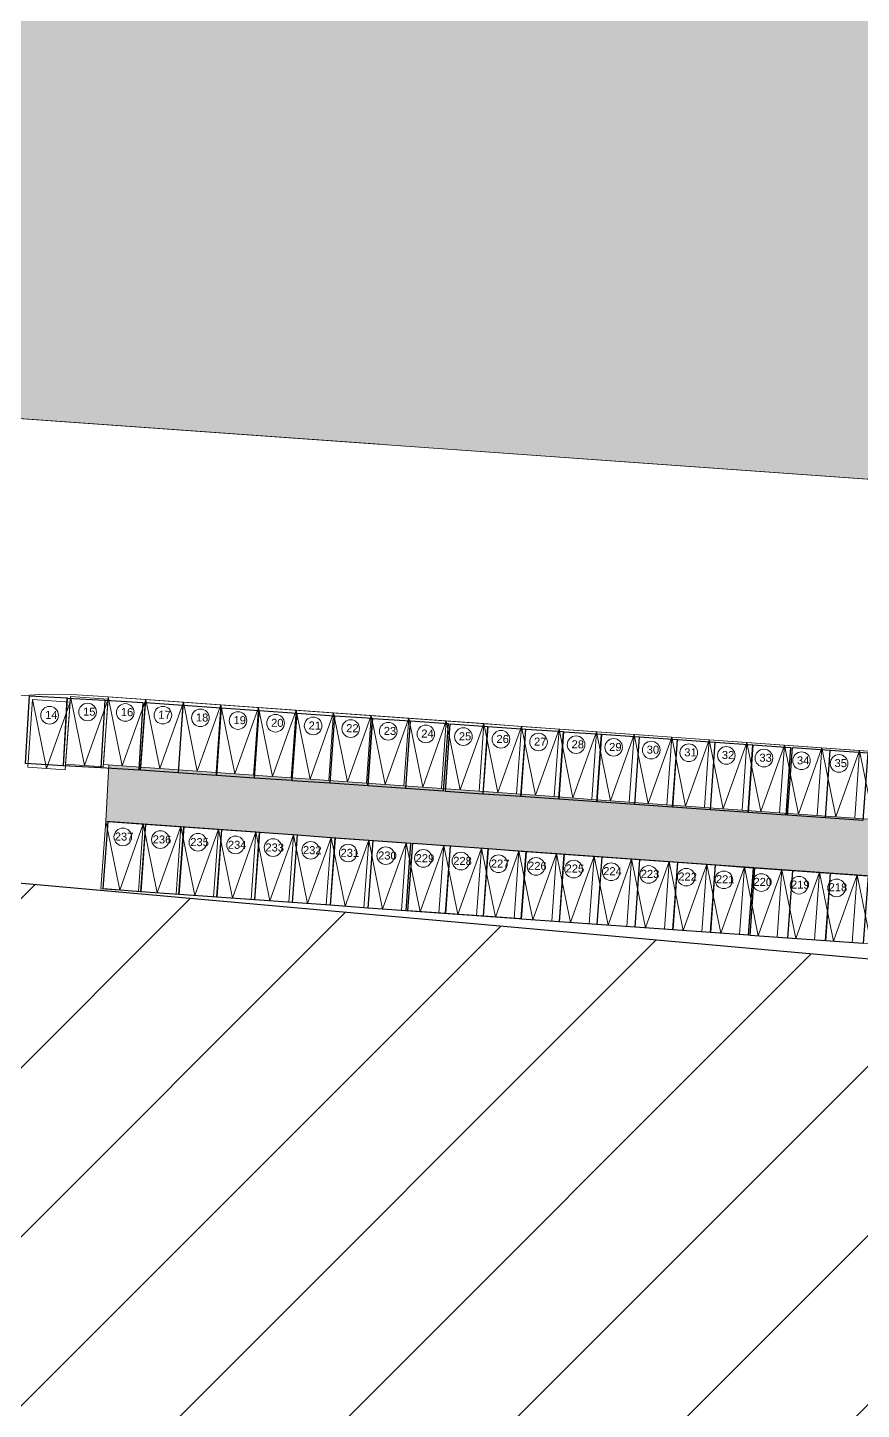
# Model space of a CAD drawing. Header units: metres. Extents: x -1560405 to -1559609, y 42907 to 43310.
# Drawn here: x -1560335.98 to -1560313.84, y 43184.7 to 43221.39 of the extents above; entities that cross this region are included whole.
import ezdxf

# ---------------------------------------------------------------- set-up
doc = ezdxf.new("R2010")
doc.units = ezdxf.units.M
doc.header["$LTSCALE"] = 750
doc.header["$MEASUREMENT"] = 0
doc.header["$PDMODE"] = 35
doc.header["$PDSIZE"] = 50
doc.linetypes.add('ACAD_ISO03W100', pattern=[30, 12, -18])
doc.linetypes.add('HIDDEN', pattern=[0.375, 0.25, -0.125])
doc.layers.get('0').update_dxf_attribs({"lineweight": 5})
doc.layers.get('Defpoints').update_dxf_attribs({"lineweight": 0})
doc.layers.add('BLK_1_LVL_0_BLDG_FOOT_PRINT', color=1, linetype='Continuous', lineweight=5)
doc.layers.add('OSR_PLAN', color=7, linetype='Continuous', lineweight=5)
doc.layers.add('BLK_1_LVL_0_SIDE_SETBACK2', color=102, linetype='Continuous')
doc.layers.add('TWO_WHEELER_PARKING', color=2, linetype='Continuous', plot=False)
doc.styles.get("Standard").update_dxf_attribs({"font": 'arial.ttf'})
doc.dimstyles.new('DISCOVER SITE OUTRT', dxfattribs={"dimtxt": 3, "dimasz": 0.15, "dimexe": 0, "dimexo": 0, "dimgap": 0.1, "dimtad": 0, "dimzin": 0, "dimdsep": 46, "dimtxsty": 'Standard', "dimblk": 'ARCHTICK', "dimcen": 0, "dimse1": 1, "dimse2": 1, "dimsd1": 1, "dimsd2": 1, "dimclrd": 253, "dimclrt": 7, "dimadec": 0, "dimazin": 3, "dimtfac": 1, "dimtofl": 0, "dimtmove": 1, "dimatfit": 3, "dimfxl": 0, "dimfrac": 2, "dimtolj": 1, "dimtzin": 0, "dimarcsym": 0})

# ---------------------------------------------------------------- blocks, each defined once
blk = doc.blocks.new('*D635')
at = {"layer": 'Defpoints', "color": 0, "ltscale": 20}
for p in [(-1560337.813, 43211.124), (-1560218.169, 43204.369), (-1560218.296, 43202.587)]:
    blk.add_point(p, dxfattribs=at)
at = {"color": 7, "ltscale": 20, "insert": (-1560277.927, 43208.638), "char_height": 3, "attachment_point": 5, "rotation": 355.9144}
blk.add_mtext('\\A1;119.82', dxfattribs=at)
blk = doc.blocks.new('_ArchTick')
at = {"color": 0, "linetype": 'ByBlock', "const_width": 0.15}
blk.add_lwpolyline([(-0.5, -0.5), (0.5, 0.5)], dxfattribs=at)
blk = doc.blocks.new('*D644')
at = {"layer": 'Defpoints', "color": 0, "ltscale": 20}
for p in [(-1560341.683, 43199.165, 0), (-1560341.908, 43196.651), (-1560232.726, 43189.438, 0)]:
    blk.add_point(p, dxfattribs=at)
at = {"color": 7, "ltscale": 20, "insert": (-1560287.429, 43191.787), "char_height": 3, "attachment_point": 5, "rotation": 354.8986}
blk.add_mtext('\\A1;109.39', dxfattribs=at)

msp = doc.modelspace()

# ---------------------------------------------------------------- hatches: boundary and pattern name
at = {"ltscale": 0.25}
h = msp.add_hatch(dxfattribs=at)
h.set_pattern_fill('GRASS', color=3, scale=0.09, angle=4.440567, style=0)
h.set_pattern_definition([(94.440567, (-1563432.0248, 43259.684), (-1.7367471, 1.4864406), [0.428625, -2.8042672]), (49.44057, (-1563432.0248, 43259.684), (-1.736747, 1.4864406), [0.428625, -1.857375]), (139.44057, (-1563432.0248, 43259.684), (-1.4864406, -1.736747), [0.428625, -1.857375])])
h.paths.add_polyline_path([(-1560190.7146, 43221.26301), (-1560268.49446, 43223.31294), (-1560268.49446, 43223.31324), (-1560347.4932, 43228.85839), (-1560348.99461, 43211.92232), (-1560336.23062, 43211.01062), (-1560218.29627, 43202.58684), (-1560213.1246, 43200.99422), (-1560209.78798, 43197.21718), (-1560195.69072, 43197.21718)])
h.paths.add_polyline_path([(-1560217.74991, 43201.4579), (-1560213.11968, 43200.03201), (-1560211.97987, 43203.73327), (-1560216.61011, 43205.15915)], flags=25)
h.paths.add_polyline_path([(-1560212.52284, 43199.48278), (-1560209.31528, 43195.85183), (-1560206.41282, 43198.41584), (-1560209.62038, 43202.04679)], flags=9)
h.paths.add_polyline_path([(-1560193.60262, 43200.86895), (-1560191.55567, 43210.76032), (-1560197.67164, 43212.02598), (-1560199.7186, 43202.13461)], flags=25)
h.paths.add_polyline_path([(-1560234.80298, 43216.37664), (-1560224.70553, 43216.11052), (-1560224.54098, 43222.35392), (-1560234.63843, 43222.62004)], flags=24)
h.paths.add_polyline_path([(-1560313.38646, 43221.25148), (-1560303.3103, 43220.5442), (-1560302.87298, 43226.77444), (-1560312.94915, 43227.48171)], flags=24)
h.paths.add_polyline_path([(-1560348.38794, 43210.75), (-1560338.31265, 43210.03034), (-1560337.86768, 43216.26004), (-1560347.94296, 43216.97969)], flags=25)
h.paths.add_polyline_path([(-1560284.23235, 43205.97365), (-1560272.25059, 43205.11782), (-1560271.80562, 43211.34751), (-1560283.78737, 43212.20334)], flags=25)
h.paths.add_polyline_path([(-1560206.42252, 43196.5151), (-1560199.18852, 43196.5151), (-1560199.18852, 43201.17883), (-1560206.42252, 43201.17883)], flags=9)
h.paths.add_polyline_path([(-1560285.0912, 43211.91771), (-1560247.94783, 43209.68521), (-1560247.26251, 43221.08732), (-1560284.40588, 43223.31982)], flags=24)
h = msp.add_hatch(color=33)
h.dxf.hatch_style = 1
h.paths.add_polyline_path([(-1560280.10079, 43197.97847), (-1560279.97255, 43199.77389), (-1560281.96746, 43199.91638), (-1560282.09571, 43198.12096), (-1560333.81558, 43201.81519), (-1560333.90143, 43200.3175), (-1560308.96496, 43198.53634), (-1560283.03103, 43196.68394), (-1560276.55626, 43196.22147), (-1560220.63487, 43192.23168), (-1560222.02057, 43193.82993)])
h = msp.add_hatch(dxfattribs=at)
h.set_pattern_fill('ANSI31', color=0)
h.set_pattern_definition([(45, (-1563432.0248, 43748.3745), (-2.245064, 2.245064), [])])
h.paths.add_polyline_path([(-1560237.07296, 43140.74868), (-1560346.57966, 43144.31577), (-1560351.57208, 43088.39163), (-1560242.00078, 43085.54823)])
h.paths.add_polyline_path([(-1560232.7264, 43189.43795), (-1560341.68322, 43199.16467), (-1560346.57966, 43144.31577), (-1560237.07296, 43140.74868)])
h.paths.add_polyline_path([(-1560242.00078, 43085.54823), (-1560351.57208, 43088.39163), (-1560355.10313, 43048.83757), (-1560246.14631, 43039.11084)])
h.paths.add_polyline_path([(-1560239.07718, 43108.11883), (-1560238.00907, 43120.08352), (-1560244.2299, 43120.63886), (-1560245.298, 43108.67417)], flags=25)
h.paths.add_polyline_path([(-1560343.41959, 43117.43362), (-1560342.35148, 43129.39831), (-1560348.57231, 43129.95366), (-1560349.64042, 43117.98896)], flags=24)
h.paths.add_polyline_path([(-1560319.84767, 43107.93716), (-1560283.14881, 43106.13183), (-1560282.76123, 43114.01062), (-1560319.46008, 43115.81594)], flags=24)
h.paths.add_polyline_path([(-1560313.81316, 43123.30902), (-1560282.62913, 43121.77499), (-1560282.29061, 43128.65646), (-1560313.47464, 43130.1905)], flags=24)
h.paths.add_polyline_path([(-1560315.66893, 43116.05061), (-1560286.0673, 43114.59442), (-1560285.72878, 43121.47589), (-1560315.33041, 43122.93208)], flags=24)
h.paths.add_polyline_path([(-1560293.79379, 43189.23675), (-1560281.82909, 43188.16864), (-1560281.27375, 43194.38947), (-1560293.23845, 43195.45757)], flags=24)
h.paths.add_polyline_path([(-1560313.23162, 43162.44994), (-1560277.6348, 43160.69883), (-1560277.24722, 43168.57761), (-1560312.84404, 43170.32873)], flags=24)
h.paths.add_polyline_path([(-1560306.70402, 43044.619), (-1560294.73932, 43043.5509), (-1560294.18398, 43049.77172), (-1560306.14868, 43050.83983)], flags=24)
h.paths.add_polyline_path([(-1560324.78315, 43066.20517), (-1560289.49716, 43064.46935), (-1560289.10958, 43072.34813), (-1560324.39557, 43074.08395)], flags=24)

# ---------------------------------------------------------------- linework, layer by layer
at = {"color": 0, "linetype": 'HIDDEN', "ltscale": 15}
for p, q in [((-1560336.23062, 43211.01062), (-1560218.29627, 43202.58684)), ((-1560334.10516, 43203.64046, 0), (-1560227.10723, 43195.99785, 0))]:
    msp.add_line(p, q, dxfattribs=at)
at = {"color": 0, "ltscale": 20}
msp.add_line((-1560333.90143, 43200.3175, 0), (-1560333.81558, 43201.81519, -0.00001), dxfattribs=at)
at = {"color": 0}
msp.add_lwpolyline([(-1560348.99461, 43211.92232), (-1560326.6312, 43210.32495)], dxfattribs=at)
at = {"color": 0, "ltscale": 0.25, "elevation": 0}
for points in [[(-1560334.83702, 43203.63307), (-1560334.96526, 43201.83764), (-1560333.9678, 43201.7664), (-1560333.83956, 43203.56182)], [(-1560333.83532, 43203.62118), (-1560333.96356, 43201.82576), (-1560332.9661, 43201.75451), (-1560332.83786, 43203.54994)], [(-1560335.84568, 43203.54742), (-1560335.97393, 43201.752), (-1560334.97647, 43201.68075), (-1560334.84823, 43203.47618)], [(-1560332.83786, 43203.54994), (-1560332.9661, 43201.75451), (-1560331.96865, 43201.68326), (-1560331.8404, 43203.47869)], [(-1560331.8404, 43203.47869), (-1560331.96865, 43201.68326), (-1560330.97119, 43201.61202), (-1560330.84294, 43203.40744)], [(-1560330.84294, 43203.40744), (-1560330.97119, 43201.61202), (-1560329.97373, 43201.54077), (-1560329.84549, 43203.3362)], [(-1560329.84549, 43203.3362), (-1560329.97373, 43201.54077), (-1560328.97627, 43201.46953), (-1560328.84803, 43203.26495)], [(-1560328.84803, 43203.26495), (-1560328.97627, 43201.46953), (-1560327.97881, 43201.39828), (-1560327.85057, 43203.19371)], [(-1560327.85057, 43203.19371), (-1560327.97881, 43201.39828), (-1560326.98135, 43201.32703), (-1560326.85311, 43203.12246)], [(-1560326.85311, 43203.12246), (-1560326.98135, 43201.32703), (-1560325.98389, 43201.25579), (-1560325.85565, 43203.05121)], [(-1560325.85565, 43203.05121), (-1560325.98389, 43201.25579), (-1560324.98643, 43201.18454), (-1560324.85819, 43202.97997)], [(-1560324.85819, 43202.97997), (-1560324.98643, 43201.18454), (-1560323.98898, 43201.1133), (-1560323.86073, 43202.90872)], [(-1560323.86073, 43202.90872), (-1560323.98898, 43201.1133), (-1560322.99152, 43201.04205), (-1560322.86327, 43202.83748)], [(-1560322.86327, 43202.83748), (-1560322.99152, 43201.04205), (-1560321.99406, 43200.9708), (-1560321.86581, 43202.76623)], [(-1560321.86581, 43202.76623), (-1560321.99406, 43200.9708), (-1560320.9966, 43200.89956), (-1560320.86836, 43202.69498)], [(-1560320.86836, 43202.69498), (-1560320.9966, 43200.89956), (-1560319.99914, 43200.82831), (-1560319.8709, 43202.62374)], [(-1560319.8709, 43202.62374), (-1560319.99914, 43200.82831), (-1560319.00168, 43200.75706), (-1560318.87344, 43202.55249)], [(-1560318.87344, 43202.55249), (-1560319.00168, 43200.75706), (-1560318.00422, 43200.68582), (-1560317.87598, 43202.48124)], [(-1560317.87598, 43202.48124), (-1560318.00422, 43200.68582), (-1560317.00676, 43200.61457), (-1560316.87852, 43202.41)], [(-1560316.87852, 43202.41), (-1560317.00676, 43200.61457), (-1560316.00931, 43200.54333), (-1560315.88106, 43202.33875)], [(-1560315.88106, 43202.33875), (-1560316.00931, 43200.54333), (-1560315.01185, 43200.47208), (-1560314.8836, 43202.26751)], [(-1560314.8836, 43202.26751), (-1560315.01185, 43200.47208), (-1560314.01439, 43200.40083), (-1560313.88614, 43202.19626)], [(-1560313.88614, 43202.19626), (-1560314.01439, 43200.40083), (-1560313.01693, 43200.32959), (-1560312.88869, 43202.12501)], [(-1560333.90143, 43200.3175), (-1560334.02967, 43198.52207), (-1560333.03221, 43198.45083), (-1560332.90397, 43200.24625)], [(-1560332.90397, 43200.24625), (-1560333.03221, 43198.45083), (-1560332.03475, 43198.37958), (-1560331.90651, 43200.175)], [(-1560331.90651, 43200.175), (-1560332.03475, 43198.37958), (-1560331.03729, 43198.30833), (-1560330.90905, 43200.10376)], [(-1560330.90905, 43200.10376), (-1560331.03729, 43198.30833), (-1560330.03984, 43198.23709), (-1560329.91159, 43200.03251)], [(-1560329.91159, 43200.03251), (-1560330.03984, 43198.23709), (-1560329.04238, 43198.16584), (-1560328.91413, 43199.96127)], [(-1560328.91413, 43199.96127), (-1560329.04238, 43198.16584), (-1560328.04492, 43198.09459), (-1560327.91668, 43199.89002)], [(-1560327.91668, 43199.89002), (-1560328.04492, 43198.09459), (-1560327.04746, 43198.02335), (-1560326.91922, 43199.81877)], [(-1560326.91922, 43199.81877), (-1560327.04746, 43198.02335), (-1560326.05, 43197.9521), (-1560325.92176, 43199.74753)], [(-1560325.92176, 43199.74753), (-1560326.05, 43197.9521), (-1560325.05254, 43197.88086), (-1560324.9243, 43199.67628)], [(-1560324.9243, 43199.67628), (-1560325.05254, 43197.88086), (-1560324.05508, 43197.80961), (-1560323.92684, 43199.60504)], [(-1560323.92684, 43199.60504), (-1560324.05508, 43197.80961), (-1560323.05762, 43197.73836), (-1560322.92938, 43199.53379)], [(-1560322.92938, 43199.53379), (-1560323.05762, 43197.73836), (-1560322.06017, 43197.66712), (-1560321.93192, 43199.46254)], [(-1560321.93192, 43199.46254), (-1560322.06017, 43197.66712), (-1560321.06271, 43197.59587), (-1560320.93446, 43199.3913)], [(-1560320.93446, 43199.3913), (-1560321.06271, 43197.59587), (-1560320.06525, 43197.52463), (-1560319.937, 43199.32005)], [(-1560319.937, 43199.32005), (-1560320.06525, 43197.52463), (-1560319.06779, 43197.45338), (-1560318.93955, 43199.2488)], [(-1560318.93955, 43199.2488), (-1560319.06779, 43197.45338), (-1560318.07033, 43197.38213), (-1560317.94209, 43199.17756)], [(-1560317.94209, 43199.17756), (-1560318.07033, 43197.38213), (-1560317.07287, 43197.31089), (-1560316.94463, 43199.10631)], [(-1560316.94463, 43199.10631), (-1560317.07287, 43197.31089), (-1560316.07541, 43197.23964), (-1560315.94717, 43199.03507)], [(-1560315.94717, 43199.03507), (-1560316.07541, 43197.23964), (-1560315.07795, 43197.16839), (-1560314.94971, 43198.96382)], [(-1560314.94971, 43198.96382), (-1560315.07795, 43197.16839), (-1560314.0805, 43197.09715), (-1560313.95225, 43198.89257)], [(-1560313.95225, 43198.89257), (-1560314.0805, 43197.09715), (-1560313.08304, 43197.0259), (-1560312.95479, 43198.82133)]]:
    msp.add_lwpolyline(points, close=True, dxfattribs=at)
at = {"color": 0, "linetype": 'ACAD_ISO03W100', "ltscale": 0.1, "elevation": 0}
for points in [[(-1560333.83956, 43203.56182), (-1560334.46653, 43201.80202), (-1560334.83702, 43203.63307)], [(-1560332.83786, 43203.54994), (-1560333.46483, 43201.79013), (-1560333.83532, 43203.62118)], [(-1560334.84823, 43203.47618), (-1560335.4752, 43201.71638), (-1560335.84568, 43203.54742)], [(-1560331.8404, 43203.47869), (-1560332.46738, 43201.71889), (-1560332.83786, 43203.54994)], [(-1560330.84294, 43203.40744), (-1560331.46992, 43201.64764), (-1560331.8404, 43203.47869)], [(-1560329.84549, 43203.3362), (-1560330.47246, 43201.5764), (-1560330.84294, 43203.40744)], [(-1560328.84803, 43203.26495), (-1560329.475, 43201.50515), (-1560329.84549, 43203.3362)], [(-1560327.85057, 43203.19371), (-1560328.47754, 43201.4339), (-1560328.84803, 43203.26495)], [(-1560326.85311, 43203.12246), (-1560327.48008, 43201.36266), (-1560327.85057, 43203.19371)], [(-1560325.85565, 43203.05121), (-1560326.48262, 43201.29141), (-1560326.85311, 43203.12246)], [(-1560324.85819, 43202.97997), (-1560325.48516, 43201.22016), (-1560325.85565, 43203.05121)], [(-1560323.86073, 43202.90872), (-1560324.4877, 43201.14892), (-1560324.85819, 43202.97997)], [(-1560322.86327, 43202.83748), (-1560323.49025, 43201.07767), (-1560323.86073, 43202.90872)], [(-1560321.86581, 43202.76623), (-1560322.49279, 43201.00643), (-1560322.86327, 43202.83748)], [(-1560320.86836, 43202.69498), (-1560321.49533, 43200.93518), (-1560321.86581, 43202.76623)], [(-1560319.8709, 43202.62374), (-1560320.49787, 43200.86393), (-1560320.86836, 43202.69498)], [(-1560318.87344, 43202.55249), (-1560319.50041, 43200.79269), (-1560319.8709, 43202.62374)], [(-1560317.87598, 43202.48124), (-1560318.50295, 43200.72144), (-1560318.87344, 43202.55249)], [(-1560316.87852, 43202.41), (-1560317.50549, 43200.6502), (-1560317.87598, 43202.48124)], [(-1560315.88106, 43202.33875), (-1560316.50803, 43200.57895), (-1560316.87852, 43202.41)], [(-1560314.8836, 43202.26751), (-1560315.51058, 43200.5077), (-1560315.88106, 43202.33875)], [(-1560313.88614, 43202.19626), (-1560314.51312, 43200.43646), (-1560314.8836, 43202.26751)], [(-1560312.88869, 43202.12501), (-1560313.51566, 43200.36521), (-1560313.88614, 43202.19626)], [(-1560332.90397, 43200.24625), (-1560333.53094, 43198.48645), (-1560333.90143, 43200.3175)], [(-1560331.90651, 43200.175), (-1560332.53348, 43198.4152), (-1560332.90397, 43200.24625)], [(-1560330.90905, 43200.10376), (-1560331.53602, 43198.34396), (-1560331.90651, 43200.175)], [(-1560329.91159, 43200.03251), (-1560330.53857, 43198.27271), (-1560330.90905, 43200.10376)], [(-1560328.91413, 43199.96127), (-1560329.54111, 43198.20146), (-1560329.91159, 43200.03251)], [(-1560327.91668, 43199.89002), (-1560328.54365, 43198.13022), (-1560328.91413, 43199.96127)], [(-1560326.91922, 43199.81877), (-1560327.54619, 43198.05897), (-1560327.91668, 43199.89002)], [(-1560325.92176, 43199.74753), (-1560326.54873, 43197.98773), (-1560326.91922, 43199.81877)], [(-1560324.9243, 43199.67628), (-1560325.55127, 43197.91648), (-1560325.92176, 43199.74753)], [(-1560323.92684, 43199.60504), (-1560324.55381, 43197.84523), (-1560324.9243, 43199.67628)], [(-1560322.92938, 43199.53379), (-1560323.55635, 43197.77399), (-1560323.92684, 43199.60504)], [(-1560321.93192, 43199.46254), (-1560322.55889, 43197.70274), (-1560322.92938, 43199.53379)], [(-1560320.93446, 43199.3913), (-1560321.56144, 43197.63149), (-1560321.93192, 43199.46254)], [(-1560319.937, 43199.32005), (-1560320.56398, 43197.56025), (-1560320.93446, 43199.3913)], [(-1560318.93955, 43199.2488), (-1560319.56652, 43197.489), (-1560319.937, 43199.32005)], [(-1560317.94209, 43199.17756), (-1560318.56906, 43197.41776), (-1560318.93955, 43199.2488)], [(-1560316.94463, 43199.10631), (-1560317.5716, 43197.34651), (-1560317.94209, 43199.17756)], [(-1560315.94717, 43199.03507), (-1560316.57414, 43197.27526), (-1560316.94463, 43199.10631)], [(-1560314.94971, 43198.96382), (-1560315.57668, 43197.20402), (-1560315.94717, 43199.03507)], [(-1560313.95225, 43198.89257), (-1560314.57922, 43197.13277), (-1560314.94971, 43198.96382)], [(-1560312.95479, 43198.82133), (-1560313.58177, 43197.06153), (-1560313.95225, 43198.89257)]]:
    msp.add_lwpolyline(points, dxfattribs=at)
at = {"color": 0, "ltscale": 0.25}
for centre in [(-1560335.3922, 43203.13214, 0), (-1560334.38354, 43203.21779, 0), (-1560333.38184, 43203.2059, 0), (-1560332.38438, 43203.13465, 0), (-1560331.38692, 43203.06341, 0), (-1560330.38946, 43202.99216, 0), (-1560329.392, 43202.92091, 0), (-1560328.39455, 43202.84967, 0), (-1560327.39709, 43202.77842, 0), (-1560326.39963, 43202.70718, 0), (-1560325.40217, 43202.63593, 0), (-1560324.40471, 43202.56468, 0), (-1560323.40725, 43202.49344, 0), (-1560322.40979, 43202.42219, 0), (-1560321.41233, 43202.35095, 0), (-1560320.41488, 43202.2797, 0), (-1560319.41742, 43202.20845, 0), (-1560318.41996, 43202.13721, 0), (-1560317.4225, 43202.06596, 0), (-1560316.42504, 43201.99472, 0), (-1560315.42758, 43201.92347, 0), (-1560314.43012, 43201.85222, 0), (-1560333.44795, 43199.90221, 0), (-1560332.45049, 43199.83097, 0), (-1560331.45303, 43199.75972, 0), (-1560330.45557, 43199.68848, 0), (-1560329.45811, 43199.61723, 0), (-1560328.46065, 43199.54598, 0), (-1560327.46319, 43199.47474, 0), (-1560326.46574, 43199.40349, 0), (-1560325.46828, 43199.33224, 0), (-1560324.47082, 43199.261, 0), (-1560323.47336, 43199.18975, 0), (-1560322.4759, 43199.11851, 0), (-1560321.47844, 43199.04726, 0), (-1560320.48098, 43198.97601, 0), (-1560319.48352, 43198.90477, 0), (-1560318.48607, 43198.83352, 0), (-1560317.48861, 43198.76228, 0), (-1560316.49115, 43198.69103, 0), (-1560315.49369, 43198.61978, 0), (-1560314.49623, 43198.54854, 0)]:
    msp.add_circle(centre, 0.23412, dxfattribs=at)
at = {"color": 0, "linetype": 'HIDDEN', "ltscale": 15, "extrusion": (3.47331e-08, -3.07915e-09, 1)}
msp.add_arc((-1560335.21587, 43191.98525, -0.05433), 11.70802, 84.556338, 139.04631, dxfattribs=at)
at = {"layer": 'BLK_1_LVL_0_BLDG_FOOT_PRINT', "color": 1, "elevation": 0}
msp.add_lwpolyline([(-1560355.10313, 43048.83757), (-1560246.14631, 43039.11084), (-1560232.7264, 43189.43795), (-1560341.68322, 43199.16467)], close=True, dxfattribs=at)
at = {"layer": 'BLK_1_LVL_0_SIDE_SETBACK2', "color": 102, "elevation": 0}
msp.add_lwpolyline([(-1560341.68322, 43199.16467), (-1560338.22092, 43228.20754), (-1560268.48759, 43223.31276), (-1560229.07498, 43222.27402), (-1560232.7264, 43189.43795), (-1560341.68322, 43199.16467)], close=True, dxfattribs=at)
at = {"layer": 'OSR_PLAN', "color": 7}
msp.add_lwpolyline([(-1560348.99461, 43211.92232), (-1560347.4932, 43228.85839), (-1560268.48759, 43223.31276), (-1560190.7146, 43221.26301), (-1560195.69072, 43197.21718), (-1560209.78798, 43197.21718), (-1560213.1246, 43200.99422), (-1560218.29627, 43202.58684), (-1560336.23062, 43211.01062), (-1560348.99461, 43211.92232)], close=True, dxfattribs=at)
at = {"layer": 'TWO_WHEELER_PARKING', "color": 2, "lineweight": -3}
for points, elevation in [([(-1560336.02883, 43201.85021), (-1560335.92581, 43203.64726), (-1560334.92745, 43203.59004), (-1560335.03046, 43201.79299)], -0.00001), ([(-1560335.02552, 43201.7927), (-1560334.9225, 43203.58975), (-1560333.92414, 43203.53252), (-1560334.02716, 43201.73547)], -0.00001), ([(-1560334.02154, 43201.73515), (-1560333.91853, 43203.5322), (-1560332.92017, 43203.47497), (-1560333.02318, 43201.67792)], -0.00001), ([(-1560333.96938, 43198.51941), (-1560333.84047, 43200.31479), (-1560332.84304, 43200.24317), (-1560332.97195, 43198.4478)], 0.00001), ([(-1560332.96634, 43198.44739), (-1560332.83743, 43200.24277), (-1560331.84, 43200.17116), (-1560331.96891, 43198.37578)], 0.00001), ([(-1560331.95138, 43198.37452), (-1560331.82248, 43200.1699), (-1560330.82504, 43200.09828), (-1560330.95395, 43198.3029)], 0.00001), ([(-1560330.94901, 43198.30255), (-1560330.8201, 43200.09793), (-1560329.82267, 43200.02631), (-1560329.95158, 43198.23093)], 0.00001), ([(-1560329.94597, 43198.23053), (-1560329.81706, 43200.02591), (-1560328.81963, 43199.95429), (-1560328.94853, 43198.15892)], 0.00001), ([(-1560328.93801, 43198.15816), (-1560328.8091, 43199.95354), (-1560327.81167, 43199.88192), (-1560327.94058, 43198.08655)], 0.00001), ([(-1560327.93564, 43198.08619), (-1560327.80673, 43199.88157), (-1560326.8093, 43199.80995), (-1560326.9382, 43198.01458)], 0.00001), ([(-1560326.93259, 43198.01417), (-1560326.80369, 43199.80955), (-1560325.80625, 43199.73794), (-1560325.93516, 43197.94256)], 0.00001), ([(-1560325.87862, 43197.9385), (-1560325.74971, 43199.73388), (-1560324.75228, 43199.66226), (-1560324.88119, 43197.86688)], 0.00001), ([(-1560324.87625, 43197.86653), (-1560324.74734, 43199.66191), (-1560323.74991, 43199.59029), (-1560323.87881, 43197.79491)], 0.00001), ([(-1560323.8732, 43197.79451), (-1560323.7443, 43199.58989), (-1560322.74686, 43199.51827), (-1560322.87577, 43197.72289)], 0.00001), ([(-1560322.85825, 43197.72164), (-1560322.72934, 43199.51701), (-1560321.73191, 43199.4454), (-1560321.86082, 43197.65002)], 0.00001), ([(-1560321.85587, 43197.64967), (-1560321.72696, 43199.44504), (-1560320.72953, 43199.37343), (-1560320.85844, 43197.57805)], 0.00001), ([(-1560320.85283, 43197.57765), (-1560320.72392, 43199.37303), (-1560319.72649, 43199.30141), (-1560319.8554, 43197.50603)], 0.00001), ([(-1560319.84488, 43197.50528), (-1560319.71597, 43199.30065), (-1560318.71854, 43199.22904), (-1560318.84744, 43197.43366)], 0.00001), ([(-1560318.8425, 43197.43331), (-1560318.71359, 43199.22868), (-1560317.71616, 43199.15707), (-1560317.84507, 43197.36169)], 0.00001), ([(-1560317.83946, 43197.36129), (-1560317.71055, 43199.15667), (-1560316.71312, 43199.08505), (-1560316.84203, 43197.28967)], 0.00001), ([(-1560316.79224, 43197.2861), (-1560316.66334, 43199.08148), (-1560315.6659, 43199.00986), (-1560315.79481, 43197.21448)], 0.00001), ([(-1560315.78987, 43197.21413), (-1560315.66096, 43199.00951), (-1560314.66353, 43198.93789), (-1560314.79244, 43197.14251)], 0.00001), ([(-1560314.78683, 43197.14211), (-1560314.65792, 43198.93749), (-1560313.66049, 43198.86587), (-1560313.78939, 43197.07049)], 0.00001)]:
    msp.add_lwpolyline(points, close=True, dxfattribs=dict(at, elevation=elevation))
for points in [[(-1560332.97409, 43201.67604), (-1560332.84868, 43203.47166), (-1560331.85111, 43203.40199), (-1560331.97652, 43201.60636)], [(-1560331.97091, 43201.60597), (-1560331.8455, 43203.4016), (-1560330.84793, 43203.33192), (-1560330.97334, 43201.5363)], [(-1560330.95582, 43201.53507), (-1560330.83041, 43203.3307), (-1560329.83284, 43203.26102), (-1560329.95825, 43201.4654)], [(-1560329.9533, 43201.46505), (-1560329.82789, 43203.26068), (-1560328.83032, 43203.191), (-1560328.95573, 43201.39538)], [(-1560328.95012, 43201.39499), (-1560328.82471, 43203.19061), (-1560327.82714, 43203.12094), (-1560327.95255, 43201.32531)], [(-1560327.94203, 43201.32458), (-1560327.81662, 43203.1202), (-1560326.81905, 43203.05053), (-1560326.94446, 43201.2549)], [(-1560326.93952, 43201.25456), (-1560326.8141, 43203.05018), (-1560325.81653, 43202.98051), (-1560325.94195, 43201.18488)], [(-1560325.93634, 43201.18449), (-1560325.81092, 43202.98012), (-1560324.81335, 43202.91044), (-1560324.93877, 43201.11482)], [(-1560324.88222, 43201.11087), (-1560324.75681, 43202.9065), (-1560323.75924, 43202.83682), (-1560323.88465, 43201.0412)], [(-1560323.87971, 43201.04085), (-1560323.75429, 43202.83648), (-1560322.75672, 43202.7668), (-1560322.88214, 43200.97118)], [(-1560322.87652, 43200.97078), (-1560322.75111, 43202.76641), (-1560321.75354, 43202.69674), (-1560321.87895, 43200.90111)], [(-1560321.86143, 43200.89989), (-1560321.73602, 43202.69551), (-1560320.73845, 43202.62584), (-1560320.86386, 43200.83021)], [(-1560320.85892, 43200.82987), (-1560320.7335, 43202.62549), (-1560319.73593, 43202.55582), (-1560319.86135, 43200.76019)], [(-1560319.85573, 43200.7598), (-1560319.73032, 43202.55543), (-1560318.73275, 43202.48575), (-1560318.85816, 43200.69013)], [(-1560318.84764, 43200.68939), (-1560318.72223, 43202.48502), (-1560317.72466, 43202.41534), (-1560317.85007, 43200.61972)], [(-1560317.84513, 43200.61937), (-1560317.71971, 43202.415), (-1560316.72214, 43202.34533), (-1560316.84756, 43200.5497)], [(-1560316.84195, 43200.54931), (-1560316.71653, 43202.34493), (-1560315.71896, 43202.27526), (-1560315.84438, 43200.47963)], [(-1560315.79459, 43200.47616), (-1560315.66917, 43202.27178), (-1560314.6716, 43202.20211), (-1560314.79702, 43200.40648)], [(-1560314.79207, 43200.40614), (-1560314.66666, 43202.20176), (-1560313.66909, 43202.13209), (-1560313.7945, 43200.33646)]]:
    msp.add_lwpolyline(points, close=True, dxfattribs=at)

# ---------------------------------------------------------------- texts
at = {"color": 0, "lineweight": -2}
for s, p in [('14', (-1560335.51382, 43203.03764)), ('15', (-1560334.50516, 43203.12329)), ('16', (-1560333.50346, 43203.1114)), ('17', (-1560332.506, 43203.04015)), ('18', (-1560331.50854, 43202.96891)), ('19', (-1560330.51108, 43202.89766)), ('20', (-1560329.51362, 43202.82642)), ('21', (-1560328.51616, 43202.75517)), ('22', (-1560327.5187, 43202.68392)), ('23', (-1560326.52125, 43202.61268)), ('24', (-1560325.52379, 43202.54143)), ('25', (-1560324.52633, 43202.47019)), ('26', (-1560323.52887, 43202.39894)), ('27', (-1560322.53141, 43202.32769)), ('28', (-1560321.53395, 43202.25645)), ('29', (-1560320.53649, 43202.1852)), ('30', (-1560319.53903, 43202.11395)), ('31', (-1560318.54158, 43202.04271)), ('32', (-1560317.54412, 43201.97146)), ('33', (-1560316.54666, 43201.90022)), ('34', (-1560315.5492, 43201.82897)), ('35', (-1560314.55174, 43201.75772)), ('237', (-1560333.6639, 43199.80772)), ('236', (-1560332.65597, 43199.73206)), ('235', (-1560331.65851, 43199.66081)), ('234', (-1560330.66105, 43199.58957)), ('233', (-1560329.66359, 43199.51832)), ('232', (-1560328.66613, 43199.44708)), ('231', (-1560327.66867, 43199.37583)), ('230', (-1560326.67121, 43199.30458)), ('229', (-1560325.67375, 43199.23334)), ('228', (-1560324.6763, 43199.16209)), ('227', (-1560323.67884, 43199.09084)), ('226', (-1560322.68961, 43199.03109)), ('225', (-1560321.69215, 43198.95984)), ('224', (-1560320.6947, 43198.8886)), ('223', (-1560319.69724, 43198.81735)), ('222', (-1560318.69978, 43198.7461)), ('221', (-1560317.70232, 43198.67486)), ('220', (-1560316.70486, 43198.60361)), ('219', (-1560315.7074, 43198.53237)), ('218', (-1560314.70994, 43198.46112))]:
    msp.add_text(s, height=0.212476, rotation=359.195217, dxfattribs=at).set_placement(p)

# ---------------------------------------------------------------- dimensions: what is measured, and where the dimension line sits
at = {"color": 0, "ltscale": 20}
for p1, p2, distance, picture, middle in [((-1560337.81291, 43211.12364), (-1560218.29627, 43202.58684), 1.78692, '*D635', (-1560277.92728, 43208.63762)), ((-1560232.7264, 43189.43795, 0), (-1560341.68322, 43199.16467, 0), 2.52397, '*D644', (-1560287.42924, 43191.78734))]:
    dim = msp.add_aligned_dim(p1=p1, p2=p2, distance=distance, dimstyle='DISCOVER SITE OUTRT', dxfattribs=at)
    dim.commit()
    dim.dimension.update_dxf_attribs({"geometry": picture, "text_midpoint": middle})

doc.saveas('drawing.dxf')
